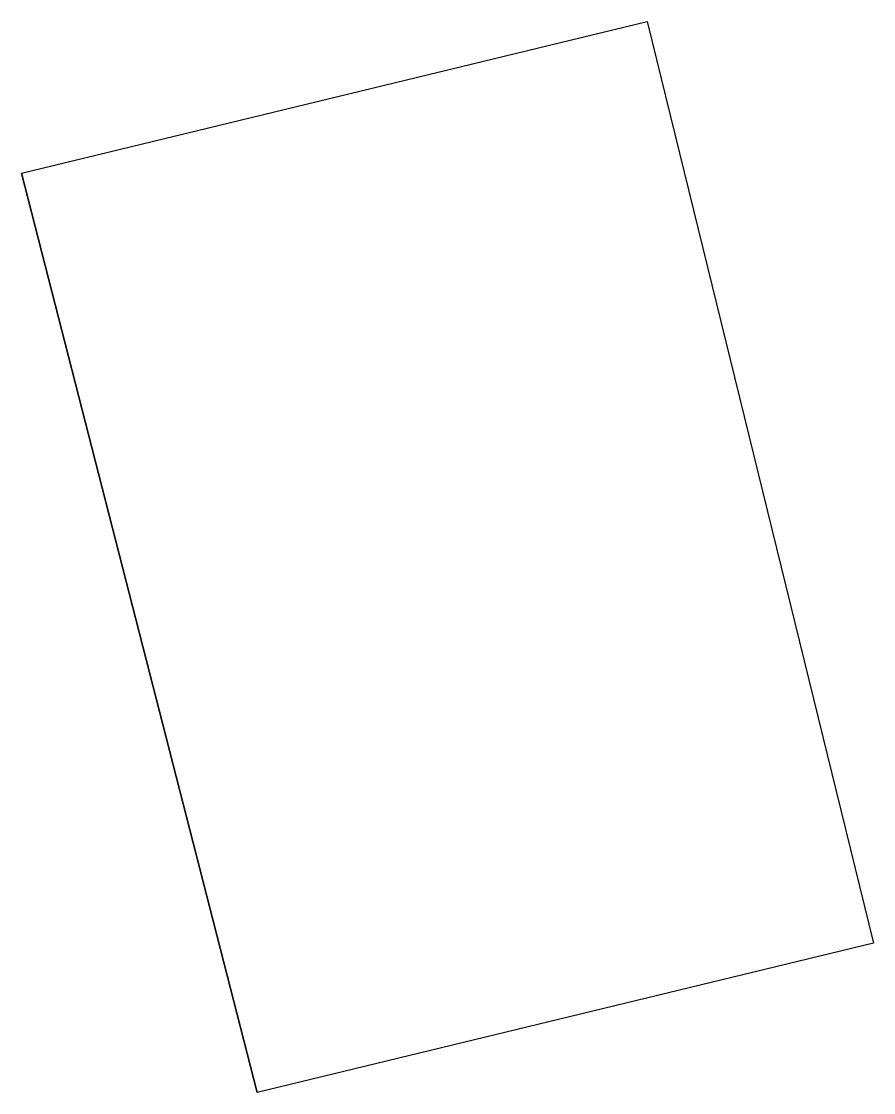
# Model space of a CAD drawing. Header units: millimetres. Extents: x 588152.6 to 588168.1, y 1329879.4 to 1329899.
import ezdxf

# ---------------------------------------------------------------- set-up
doc = ezdxf.new("R2010")
doc.units = ezdxf.units.MM

msp = doc.modelspace()

# ---------------------------------------------------------------- linework, layer by layer
msp.add_line((588152.564, 1329896.23), (588156.87, 1329879.433))
msp.add_lwpolyline([(588152.564, 1329896.23), (588164, 1329899), (588168.134, 1329882.16), (588156.87, 1329879.433)], close=True)

doc.saveas('drawing.dxf')
